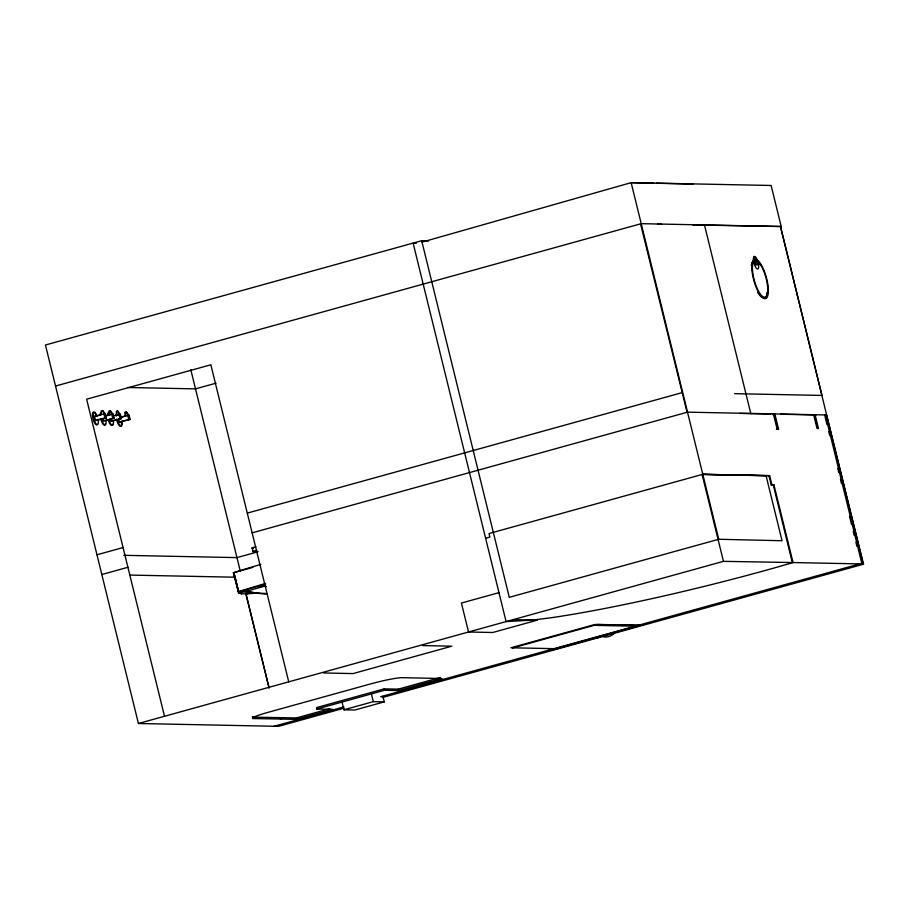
<?xml version="1.0" encoding="UTF-8"?>
<svg xmlns="http://www.w3.org/2000/svg" width="909" height="909" viewBox="0 0 909 909"><rect width="100%" height="100%" fill="white"/><g stroke="black" fill="none" stroke-linecap="round" stroke-linejoin="round"><path stroke-width="1.36" d="M101.126 414.504L101.399 410.8L102.672 410.55L105.103 413.72L94.525 416.288L95.57 420.526L106.353 417.958L105.308 413.72L103.876 413.697L104.921 417.935L106.353 417.958M108.898 414.765L109.171 411.061L110.432 410.811L112.875 413.981L108.898 414.765L109.944 414.788M116.238 415.106L116.511 411.402L117.772 411.152L120.215 414.311L116.238 415.106L117.284 415.129M124.919 415.947L125.192 412.243L126.453 411.993L128.896 415.152L120.988 416.981M422.026 242.124L631.141 182.652L771.127 185.481L781.206 226.511L692.874 224.921M260.792 564.364A231.363 20.566 -13.8 0 0 233.488 572.738L238.272 591.793L244.998 591.634L264.065 586.316M637.243 626.233L556.456 648.708L510.903 647.776L594.895 624.494L639.277 625.392M428.503 240.965A151.769 13.487 -13.8 0 1 426.151 240.805L421.685 240.715L45.45 345.011L138.418 723.507L278.518 726.348L344.102 708.168M55.529 386.041L641.22 223.671L781.206 226.511M110.432 410.811L109.171 411.061M99.967 415.208L94.525 416.288M216.012 383.189L195.515 388.87L127.635 387.495M117.772 411.152L116.511 411.402M104.967 415.799L113.08 413.981L114.125 418.22L104.774 420.81L103.342 420.776L102.819 418.663M106.398 415.833L109.069 415.095M95.57 420.526L104.921 417.935M113.648 415.777L120.42 414.322L121.465 418.56L112.114 421.151L110.682 421.117L110.159 419.004M103.342 420.776L114.125 418.22M121.09 417.379L125.09 416.265M110.682 421.117L121.465 418.56M118.579 418.776L119.363 421.958L130.146 419.401L129.101 415.163L127.669 415.129L128.714 419.367M130.146 419.401L119.363 421.958M755.743 258.667L754.368 258.895L753.936 257.122L755.368 257.156L755.743 258.667L754.402 259.031A1.727 1.636 -88.8 0 0 754.14 259.508M96.979 554.774L123.067 547.536M247.282 513.108L682.239 392.608M101.819 574.511L127.919 567.273M252.134 532.844L687.511 412.152L825.349 414.947L861.948 563.944L861.289 564.137L863.55 564.182L826.599 415.174L824.69 415.129L825.349 414.947M257.702 551.865L236.954 557.615L123.84 555.319M774.923 414.356L772.832 414.515L774.923 414.356L778.57 429.184L776.468 429.343L778.57 429.184M252.895 567.352L233.488 572.738L234.136 573.931L233.431 572.488L238.874 593.247L234.442 575.215L238.897 592.975L241.578 593.918L240.942 591.339M814.453 415.129L815.123 414.936L818.418 428.355L817.748 428.537L814.453 415.129L813.021 415.095L813.691 414.913L816.986 428.332L818.418 428.355M265.633 584.214L238.169 591.804A231.363 20.566 -13.8 0 1 265.485 583.43M861.948 563.944L793.034 562.546L773.957 484.872L771.889 484.827L769.639 475.646L702.782 474.293L489.031 533.549L489.906 537.071L485.622 538.264M793.034 562.546L723.45 561.342L702.112 474.475L769.639 475.646M768.969 475.839L771.218 485.02L771.889 484.827M771.218 485.02L773.957 484.872M498.973 592.634L461.42 603.053L468.533 632.005L492.758 632.494L537.367 620.131L513.142 619.631M702.782 474.293L766.082 475.759L782.035 540.73L718.735 539.264L509.279 597.327L421.685 240.715M138.418 723.507L723.45 561.342M512.608 647.947L597.429 624.438L642.856 625.358M252.259 716.974A24.145 2.148 -13.8 0 0 252.679 717.133L296.391 717.951L329.785 708.69M440.297 677.489L398.244 689.147L384.177 688.863L316.48 707.622L316.821 709.043L332.808 709.361L296.743 719.36L253.02 718.542L252.679 717.133M316.821 709.043L384.53 690.272L398.596 690.556L442.001 678.523L402.244 677.671A25.941 2.307 -13.8 0 0 370.031 684.068L268.064 712.338A24.145 2.148 -13.8 0 0 253.02 718.542M274.109 726.257L343.795 706.941M380.689 696.714L859.812 563.898M554.831 648.799L639.652 625.29M551.127 650.185L640.822 625.312M382.348 697.555L863.55 564.182M342.227 702.896L343.92 709.793L373.304 701.646L384.28 701.873L382.928 696.351M384.28 701.873L354.896 710.02L343.92 709.793M258.349 586.998L264.985 585.907M238.272 591.793L250.111 591.486M657.525 224.205L661.763 224.296M734.597 393.665L821.986 395.438L780.536 226.693L863.198 564.171M687.09 412.345L640.55 223.864M739.574 413.402L770.787 414.038M780.706 414.243L816.18 414.958M130.101 575.079L234.738 577.204M263.985 585.396L261.553 585.351A91.764 86.73 -88.8 0 0 266.473 586.623M594.088 625.358L637.482 626.244M422.537 645.583L451.875 646.174L353.033 673.58L323.706 672.978M548.741 650.128L553.149 650.219M102.672 410.55L104.069 413.697M126.453 411.993L127.851 415.129M125.192 412.243L125.965 415.97M653.651 183.175L631.141 182.652L718.735 539.264M656.468 183.232L693.033 184.084M240.965 590.907L241.646 593.634L247.737 594.043L247.1 591.452M117.443 411.141L119.17 414.288M110.103 410.8L111.83 413.959M247.078 590.998L247.759 593.713L249.418 593.645A146.292 10.885 -14.1 0 0 257.031 592.963M825.02 416.492L827.042 424.696M828.713 431.536L829.724 435.638M837.78 468.442L838.791 472.544M840.473 479.384L841.473 483.474M849.529 516.289L851.551 524.493M853.221 531.322L854.233 535.424M855.914 542.264L856.914 546.366M774.252 414.538L777.899 429.378M773.491 414.334L777.138 429.162M773.286 485.054L792.364 562.739A208.036 18.498 -13.8 0 1 550.57 617.813L532.163 620.154L506.086 621.586L413.118 243.089A199.446 17.726 -13.8 0 0 416.356 243.305M704.577 225.387L750.868 413.856M398.244 689.147L398.596 690.556M384.177 688.863L384.53 690.272M371.611 694.749L373.304 701.646M288.732 681.841L210.854 364.782L86.628 399.21L164.506 716.281M296.391 717.951L296.743 719.36M255.906 546.764A679.318 60.392 -13.8 0 0 252.168 547.854L253.032 551.377A20.112 1.784 -13.8 0 0 257.917 551.661M280.415 717.621L280.767 719.03M280.165 717.69L280.517 719.099M245.953 593.759L269.121 688.079L245.85 593.747M190.81 369.724L240.192 570.772M241.01 591.043L241.646 593.634M234.465 574.942L235.738 580.09M236.363 582.669L238.897 592.975M118.988 414.288L120.033 418.526M111.648 413.947L112.693 418.185M614.268 633.266A13.146 12.419 -88.8 0 1 603.303 636.857M253.145 548.468A20.112 1.784 -13.8 0 1 252.168 547.854M253.032 551.377A679.318 60.392 -13.8 0 1 256.781 550.297M265.689 593.441A187.765 176.551 -89.5 0 1 244.998 591.634M267.473 594.247A153.462 145.042 -88.8 0 1 245.26 590.714M602.315 635.925A13.624 12.874 -88.9 0 1 595.906 637.891M97.331 424.412A6.568 2.068 74.5 0 1 92.741 417.708A6.568 2.068 74.5 0 1 95.115 413.504M95.797 414.674A6.568 2.068 74.5 0 1 96.434 416.106M104.671 425.094A6.568 2.068 74.5 0 1 100.91 419.617M100.172 414.924A6.568 2.068 74.5 0 1 101.547 412.493M105.376 423.844A6.568 2.068 74.5 0 1 105.103 424.673M112.716 424.185A6.568 2.068 74.5 0 1 108.251 419.958M107.512 415.265A6.568 2.068 74.5 0 1 109.535 413.265M121.124 425.855A6.568 2.068 74.5 0 1 116.522 419.14M116.193 416.106A6.568 2.068 74.5 0 1 117.011 413.675M121.431 422.412A6.568 2.068 74.5 0 1 121.397 425.026M98.047 419.185A6.568 2.068 74.5 0 1 96.138 423.992A6.568 2.068 74.5 0 1 93.127 413.663A6.568 2.068 74.5 0 1 97.104 415.924M106.069 421.049A6.568 2.068 74.5 0 1 104.774 424.912A6.568 2.068 74.5 0 1 101.581 419.435M100.842 414.743A6.568 2.068 74.5 0 1 101.229 412.743M113.409 421.39A6.568 2.068 74.5 0 1 112.114 425.253A6.568 2.068 74.5 0 1 108.921 419.776M108.182 415.072A6.568 2.068 74.5 0 1 109.557 412.652M122.09 422.231A6.568 2.068 74.5 0 1 120.795 426.094A6.568 2.068 74.5 0 1 117.602 420.617M757.322 261.587A20.441 6.431 74.5 0 1 759.469 264.462M766.991 292.368A20.441 6.431 74.5 0 1 766.741 294.755M766.526 295.766A20.441 6.431 74.5 0 1 765.537 298.05M764.355 297.368A18.987 5.965 74.5 0 1 759.674 295.289M759.015 294.436A18.987 5.965 74.5 0 1 757.674 292.391M751.3 265.337A18.987 5.965 74.5 0 1 753.163 261.258M425.264 240.93L426.605 240.635L425.264 240.93M756.413 261.394L754.981 261.36L755.845 264.894L757.277 264.928L756.413 261.394M751.97 270.166A20.441 6.431 74.5 0 0 765.412 298.675A20.441 6.431 74.5 0 0 762.912 267.985A20.441 6.431 74.5 0 0 751.97 270.166M752.436 268.53A18.987 5.965 74.5 0 0 764.151 297.243A18.987 5.965 74.5 0 0 763.719 271.052A18.987 5.965 74.5 0 0 752.436 268.53M753.391 258.792A6.568 2.068 74.5 0 0 757.299 269.019A6.568 2.068 74.5 0 0 757.447 260.372A6.568 2.068 74.5 0 0 753.391 258.792"/></g></svg>
